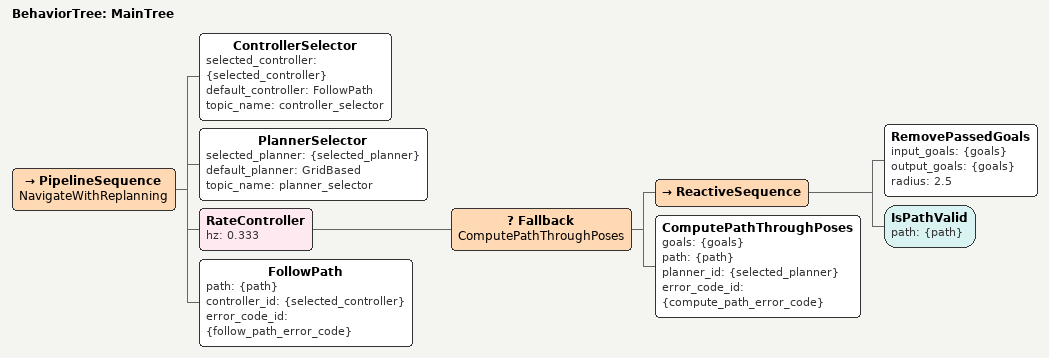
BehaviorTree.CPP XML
<root BTCPP_format="4" main_tree_to_execute="MainTree">
  <BehaviorTree ID="MainTree">
      <PipelineSequence name="NavigateWithReplanning">
        <ControllerSelector selected_controller="{selected_controller}" default_controller="FollowPath" topic_name="controller_selector"/>
        <PlannerSelector selected_planner="{selected_planner}" default_planner="GridBased" topic_name="planner_selector"/>
        <RateController hz="0.333">
          <Fallback name="ComputePathThroughPoses">
            <ReactiveSequence>
              <RemovePassedGoals input_goals="{goals}" output_goals="{goals}" radius="2.5"/>
              <IsPathValid path="{path}"/>
            </ReactiveSequence>
              <ComputePathThroughPoses goals="{goals}" path="{path}" planner_id="{selected_planner}" error_code_id="{compute_path_error_code}"/>          </Fallback>
        </RateController>
          <FollowPath path="{path}" controller_id="{selected_controller}" error_code_id="{follow_path_error_code}"/>
      </PipelineSequence>
  </BehaviorTree>
</root>
